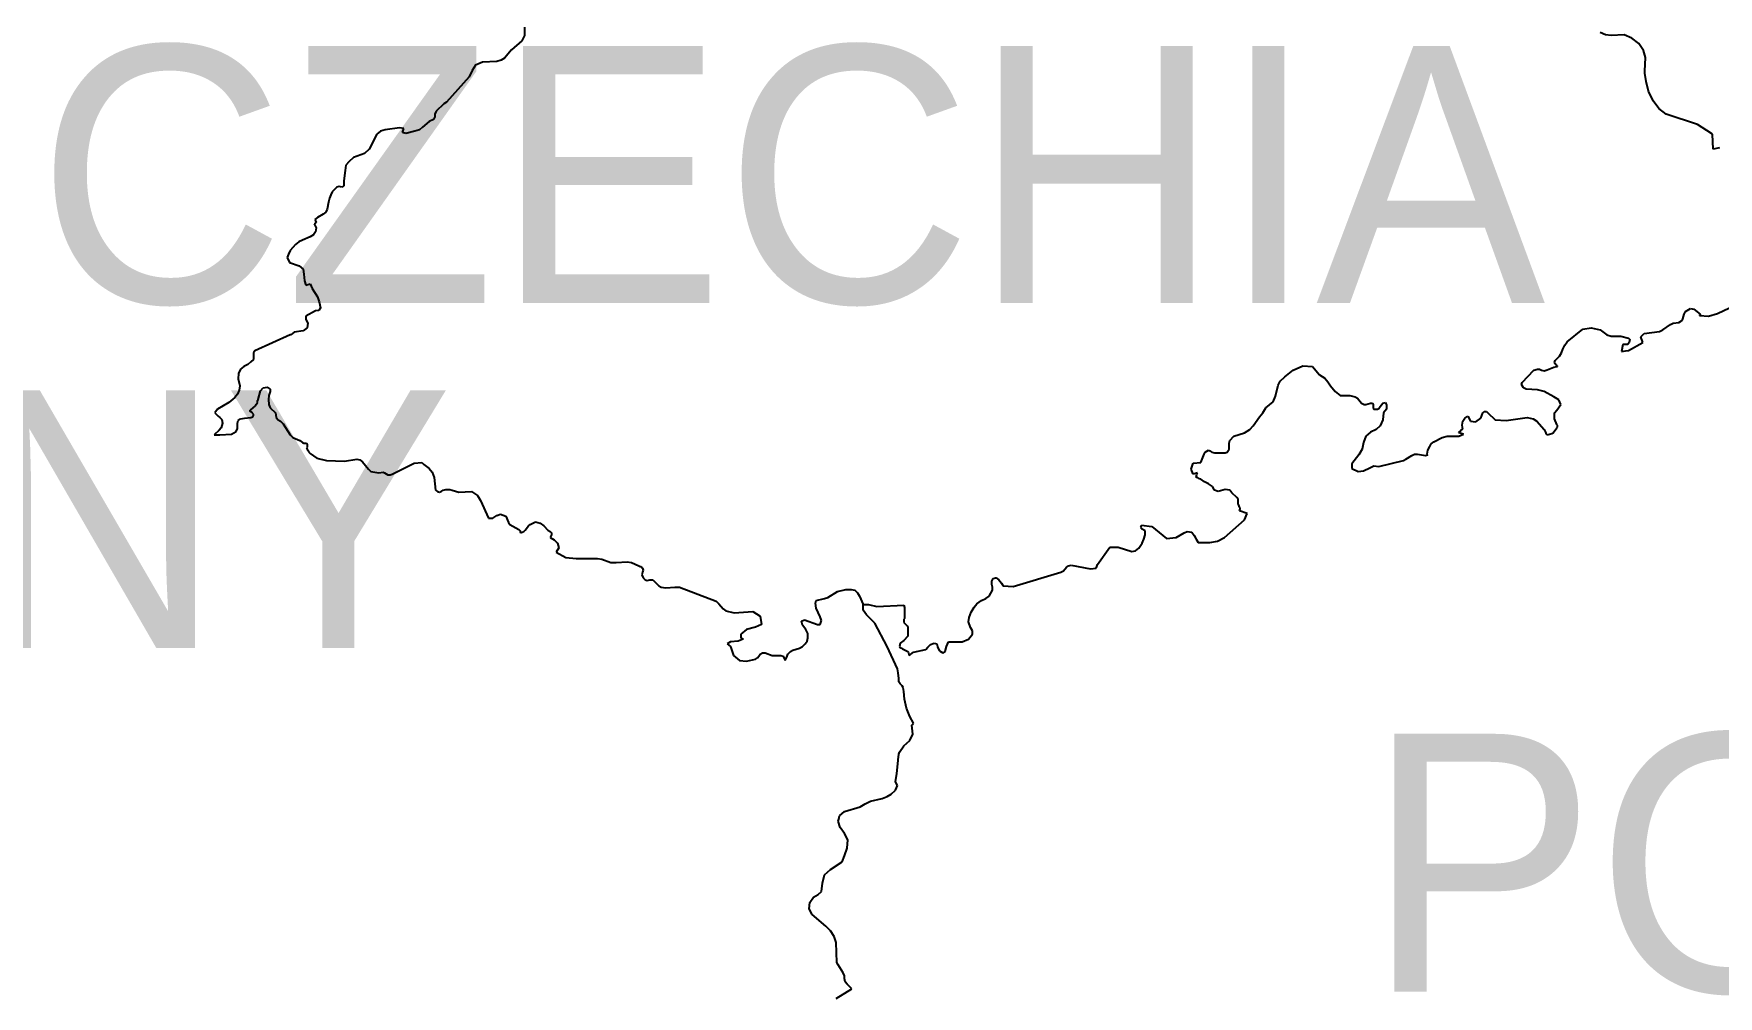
# Model space of a CAD drawing. Header units: metres. Extents: x 0 to 1325, y -1 to 773.
# Drawn here: x 704.15 to 730.26, y 175.09 to 190.02 of the extents above; entities that cross this region are included whole.
import ezdxf
from ezdxf.enums import TextEntityAlignment as Align

# ---------------------------------------------------------------- set-up
doc = ezdxf.new("R2010")
doc.units = ezdxf.units.M

msp = doc.modelspace()

# ---------------------------------------------------------------- linework, layer by layer
at = {"layer": 'SCORE'}
for points in [[(711.76, 190.118), (711.76, 189.988)], [(711.72, 189.908), (711.56, 189.768)], [(711.76, 189.988), (711.72, 189.908)], [(728.51, 189.998), (728.43, 190.038)], [(728.6, 189.988), (728.51, 189.998)], [(728.8, 189.998), (728.6, 189.988)], [(728.92, 189.948), (728.8, 189.998)], [(729.03, 189.868), (728.92, 189.948)], [(729.1, 189.758), (729.03, 189.868)], [(711.11, 189.578), (711, 189.528)], [(711.33, 189.588), (711.11, 189.578)], [(711.4, 189.608), (711.33, 189.588)], [(711.45, 189.638), (711.4, 189.608)], [(711.56, 189.768), (711.45, 189.638)], [(729.13, 189.648), (729.1, 189.758)], [(729.12, 189.438), (729.13, 189.648)], [(710.9, 189.348), (710.55, 188.958)], [(710.95, 189.448), (710.9, 189.348)], [(711, 189.528), (710.95, 189.448)], [(729.12, 189.408), (729.12, 189.438)], [(729.14, 189.278), (729.12, 189.408)], [(729.18, 189.128), (729.14, 189.278)], [(729.25, 188.978), (729.18, 189.128)], [(710.39, 188.818), (710.37, 188.768)], [(710.37, 188.768), (710.37, 188.728)], [(710.51, 188.928), (710.39, 188.818)], [(710.55, 188.958), (710.51, 188.928)], [(729.34, 188.858), (729.25, 188.978)], [(729.45, 188.768), (729.34, 188.858)], [(729.94, 188.608), (729.45, 188.768)], [(709.53, 188.508), (709.47, 188.458)], [(709.6, 188.528), (709.53, 188.508)], [(709.82, 188.558), (709.6, 188.528)], [(709.89, 188.548), (709.82, 188.558)], [(709.87, 188.488), (709.89, 188.548)], [(709.92, 188.468), (709.87, 188.488)], [(710.06, 188.508), (709.92, 188.468)], [(710.13, 188.528), (710.06, 188.508)], [(710.18, 188.568), (710.13, 188.528)], [(710.28, 188.658), (710.18, 188.568)], [(710.35, 188.688), (710.28, 188.658)], [(710.37, 188.728), (710.35, 188.688)], [(730.08, 188.518), (729.94, 188.608)], [(730.17, 188.458), (730.08, 188.518)], [(709.35, 188.228), (709.28, 188.158)], [(709.47, 188.458), (709.35, 188.228)], [(730.18, 188.228), (730.17, 188.458)], [(730.28, 188.248), (730.18, 188.228)], [(708.99, 187.978), (708.98, 187.898)], [(709.04, 188.038), (708.99, 187.978)], [(709.11, 188.098), (709.04, 188.038)], [(709.28, 188.158), (709.11, 188.098)], [(708.98, 187.898), (708.96, 187.738)], [(708.96, 187.738), (708.96, 187.658)], [(708.74, 187.468), (708.72, 187.408)], [(708.76, 187.518), (708.74, 187.468)], [(708.78, 187.568), (708.76, 187.518)], [(708.81, 187.598), (708.78, 187.568)], [(708.85, 187.638), (708.81, 187.598)], [(708.89, 187.648), (708.85, 187.638)], [(708.93, 187.638), (708.89, 187.648)], [(708.96, 187.658), (708.93, 187.638)], [(708.64, 187.218), (708.55, 187.168)], [(708.68, 187.248), (708.64, 187.218)], [(708.7, 187.298), (708.68, 187.248)], [(708.72, 187.408), (708.7, 187.298)], [(708.52, 186.948), (708.49, 186.898)], [(708.51, 187.068), (708.5, 187.068)], [(708.5, 187.068), (708.53, 187.008)], [(708.55, 187.168), (708.51, 187.138)], [(708.51, 187.138), (708.52, 187.118)], [(708.53, 187.088), (708.51, 187.068)], [(708.52, 187.118), (708.53, 187.088)], [(708.53, 187.008), (708.52, 186.948)], [(708.21, 186.748), (708.13, 186.658)], [(708.26, 186.788), (708.21, 186.748)], [(708.32, 186.818), (708.26, 186.788)], [(708.44, 186.868), (708.32, 186.818)], [(708.49, 186.898), (708.44, 186.868)], [(708.1, 186.598), (708.08, 186.548)], [(708.08, 186.548), (708.12, 186.468)], [(708.13, 186.658), (708.1, 186.598)], [(708.12, 186.468), (708.27, 186.418)], [(708.27, 186.418), (708.33, 186.368)], [(708.33, 186.368), (708.34, 186.288)], [(708.34, 186.288), (708.35, 186.188)], [(708.35, 186.188), (708.37, 186.118)], [(708.37, 186.118), (708.44, 186.138)], [(708.44, 186.138), (708.47, 186.068)], [(708.47, 186.068), (708.55, 185.938)], [(708.55, 185.938), (708.58, 185.858)], [(708.52, 185.718), (708.37, 185.638)], [(708.37, 185.638), (708.37, 185.588)], [(708.57, 185.728), (708.52, 185.718)], [(708.6, 185.768), (708.57, 185.728)], [(708.58, 185.858), (708.6, 185.768)], [(729.71, 185.598), (729.73, 185.668)], [(729.73, 185.668), (729.75, 185.708)], [(729.75, 185.708), (729.83, 185.758)], [(729.83, 185.758), (729.88, 185.748)], [(729.88, 185.748), (729.98, 185.668)], [(729.98, 185.658), (729.97, 185.658)], [(729.97, 185.658), (729.97, 185.648)], [(729.97, 185.648), (730.11, 185.638)], [(729.98, 185.668), (729.98, 185.658)], [(730.11, 185.638), (730.25, 185.678)], [(730.25, 185.678), (730.52, 185.808)], [(708.19, 185.388), (708.14, 185.348)], [(708.33, 185.408), (708.19, 185.388)], [(708.39, 185.458), (708.33, 185.408)], [(708.37, 185.588), (708.4, 185.528)], [(708.4, 185.528), (708.39, 185.458)], [(727.92, 185.238), (728.16, 185.438)], [(728.16, 185.438), (728.29, 185.458)], [(728.29, 185.458), (728.43, 185.428)], [(728.43, 185.428), (728.53, 185.348)], [(729.06, 185.318), (729.11, 185.368)], [(729.11, 185.368), (729.35, 185.398)], [(729.35, 185.398), (729.4, 185.428)], [(729.4, 185.428), (729.52, 185.508)], [(729.52, 185.508), (729.56, 185.528)], [(729.56, 185.528), (729.65, 185.538)], [(729.65, 185.538), (729.69, 185.568)], [(729.69, 185.568), (729.71, 185.598)], [(707.58, 185.098), (707.56, 185.068)], [(708.13, 185.348), (707.58, 185.098)], [(708.14, 185.348), (708.13, 185.348)], [(727.83, 185.068), (727.85, 185.128)], [(727.85, 185.128), (727.88, 185.188)], [(727.88, 185.188), (727.92, 185.238)], [(728.53, 185.348), (728.6, 185.328)], [(728.6, 185.328), (728.75, 185.328)], [(728.75, 185.328), (728.87, 185.298)], [(728.78, 185.198), (728.76, 185.088)], [(728.76, 185.088), (728.82, 185.098)], [(728.79, 185.198), (728.78, 185.198)], [(728.82, 185.198), (728.79, 185.198)], [(728.86, 185.198), (728.82, 185.198)], [(728.82, 185.098), (728.87, 185.108)], [(728.88, 185.228), (728.86, 185.198)], [(728.87, 185.298), (728.89, 185.278)], [(728.87, 185.108), (729.09, 185.228)], [(728.89, 185.278), (728.88, 185.228)], [(729.09, 185.228), (729.06, 185.318)], [(707.41, 184.858), (707.36, 184.818)], [(707.47, 184.888), (707.41, 184.858)], [(707.52, 184.928), (707.47, 184.888)], [(707.56, 184.968), (707.52, 184.928)], [(707.56, 185.068), (707.56, 185.018)], [(707.56, 185.018), (707.56, 184.968)], [(723.67, 184.798), (723.82, 184.868)], [(723.82, 184.868), (723.97, 184.858)], [(723.97, 184.858), (724.08, 184.728)], [(727.61, 184.808), (727.71, 184.848)], [(727.71, 184.848), (727.76, 184.858)], [(727.72, 184.918), (727.73, 184.948)], [(727.73, 184.898), (727.72, 184.918)], [(727.73, 184.948), (727.76, 184.978)], [(727.76, 184.868), (727.73, 184.898)], [(727.76, 184.978), (727.8, 185.018)], [(727.77, 184.868), (727.76, 184.868)], [(727.76, 184.858), (727.77, 184.858)], [(727.77, 184.858), (727.77, 184.868)], [(727.8, 185.018), (727.83, 185.068)], [(707.33, 184.748), (707.32, 184.668)], [(707.32, 184.668), (707.35, 184.558)], [(707.36, 184.818), (707.33, 184.748)], [(723.44, 184.568), (723.47, 184.628)], [(723.47, 184.628), (723.54, 184.698)], [(723.54, 184.698), (723.67, 184.798)], [(724.08, 184.728), (724.16, 184.678)], [(724.16, 184.678), (724.21, 184.618)], [(724.21, 184.618), (724.25, 184.558)], [(727.21, 184.578), (727.22, 184.608)], [(727.24, 184.528), (727.21, 184.578)], [(727.22, 184.608), (727.4, 184.798)], [(727.4, 184.798), (727.46, 184.818)], [(727.46, 184.818), (727.49, 184.818)], [(727.49, 184.818), (727.52, 184.798)], [(727.52, 184.798), (727.56, 184.788)], [(727.56, 184.788), (727.61, 184.808)], [(707.27, 184.378), (707.18, 184.298)], [(707.31, 184.428), (707.27, 184.378)], [(707.34, 184.488), (707.31, 184.428)], [(707.35, 184.558), (707.34, 184.488)], [(707.62, 184.328), (707.63, 184.348)], [(707.62, 184.298), (707.62, 184.328)], [(707.63, 184.348), (707.67, 184.478)], [(707.67, 184.478), (707.71, 184.528)], [(707.71, 184.528), (707.77, 184.538)], [(707.77, 184.538), (707.82, 184.508)], [(707.8, 184.408), (707.79, 184.348)], [(707.79, 184.348), (707.8, 184.268)], [(707.82, 184.468), (707.8, 184.408)], [(707.82, 184.508), (707.82, 184.468)], [(723.36, 184.308), (723.4, 184.398)], [(723.4, 184.398), (723.44, 184.568)], [(724.25, 184.558), (724.32, 184.468)], [(724.32, 184.468), (724.4, 184.408)], [(724.4, 184.408), (724.47, 184.408)], [(724.47, 184.408), (724.55, 184.408)], [(724.55, 184.408), (724.59, 184.398)], [(724.59, 184.398), (724.63, 184.388)], [(724.63, 184.388), (724.67, 184.368)], [(724.67, 184.368), (724.73, 184.288)], [(727.28, 184.508), (727.24, 184.528)], [(727.46, 184.498), (727.28, 184.508)], [(727.56, 184.468), (727.46, 184.498)], [(727.71, 184.388), (727.56, 184.468)], [(727.79, 184.338), (727.71, 184.388)], [(727.82, 184.268), (727.79, 184.338)], [(707, 184.198), (706.96, 184.138)], [(706.96, 184.138), (707.01, 184.088)], [(707.18, 184.298), (707, 184.198)], [(707.01, 184.088), (707.04, 184.068)], [(707.04, 184.068), (707.07, 184.038)], [(707.36, 184.048), (707.42, 184.058)], [(707.42, 184.058), (707.52, 184.068)], [(707.51, 184.178), (707.52, 184.188)], [(707.51, 184.168), (707.51, 184.178)], [(707.51, 184.158), (707.51, 184.168)], [(707.52, 184.148), (707.51, 184.158)], [(707.52, 184.188), (707.59, 184.248)], [(707.53, 184.148), (707.52, 184.148)], [(707.52, 184.068), (707.55, 184.078)], [(707.54, 184.148), (707.53, 184.148)], [(707.54, 184.138), (707.54, 184.148)], [(707.56, 184.118), (707.54, 184.138)], [(707.55, 184.078), (707.56, 184.098)], [(707.56, 184.098), (707.56, 184.118)], [(707.59, 184.248), (707.6, 184.268)], [(707.6, 184.268), (707.62, 184.298)], [(707.8, 184.268), (707.82, 184.218)], [(707.82, 184.218), (707.9, 184.138)], [(707.9, 184.138), (707.91, 184.068)], [(707.91, 184.068), (707.94, 184.028)], [(723.05, 183.938), (723.15, 184.078)], [(723.15, 184.078), (723.2, 184.138)], [(723.2, 184.138), (723.25, 184.218)], [(723.25, 184.218), (723.36, 184.308)], [(724.73, 184.288), (724.77, 184.268)], [(724.77, 184.268), (724.8, 184.268)], [(724.8, 184.268), (724.87, 184.288)], [(724.87, 184.288), (724.9, 184.288)], [(724.9, 184.288), (724.91, 184.268)], [(724.91, 184.268), (724.91, 184.208)], [(724.91, 184.208), (724.92, 184.198)], [(724.92, 184.198), (724.98, 184.198)], [(724.98, 184.198), (725, 184.208)], [(725, 184.208), (725.02, 184.238)], [(725.02, 184.238), (725.06, 184.288)], [(725.06, 184.288), (725.1, 184.298)], [(725.07, 184.138), (725.06, 184.028)], [(725.12, 184.198), (725.07, 184.138)], [(725.1, 184.298), (725.12, 184.258)], [(725.12, 184.258), (725.12, 184.198)], [(726.3, 184.008), (726.33, 184.058)], [(726.33, 184.058), (726.38, 184.088)], [(726.38, 184.088), (726.42, 184.008)], [(726.5, 183.998), (726.58, 184.058)], [(726.58, 184.058), (726.61, 184.138)], [(726.61, 184.138), (726.63, 184.158)], [(726.63, 184.158), (726.65, 184.158)], [(726.65, 184.158), (726.67, 184.158)], [(726.67, 184.158), (726.69, 184.138)], [(726.69, 184.138), (726.8, 184.028)], [(726.97, 184.018), (727.3, 184.068)], [(727.3, 184.068), (727.39, 184.048)], [(727.72, 184.138), (727.76, 184.178)], [(727.72, 184.098), (727.72, 184.138)], [(727.72, 184.048), (727.72, 184.098)], [(727.76, 184.178), (727.82, 184.268)], [(707.03, 183.868), (706.95, 183.798)], [(706.95, 183.798), (707.04, 183.798)], [(707.06, 183.908), (707.03, 183.868)], [(707.04, 183.798), (707.22, 183.808)], [(707.08, 183.978), (707.06, 183.908)], [(707.07, 184.038), (707.08, 183.978)], [(707.22, 183.808), (707.29, 183.848)], [(707.29, 183.848), (707.31, 183.898)], [(707.31, 183.978), (707.32, 184.018)], [(707.31, 183.898), (707.31, 183.978)], [(707.32, 184.018), (707.36, 184.048)], [(707.94, 184.028), (707.98, 184.008)], [(707.98, 184.008), (708.02, 183.968)], [(708.02, 183.968), (708.13, 183.798)], [(708.13, 183.798), (708.17, 183.758)], [(722.75, 183.778), (722.92, 183.828)], [(722.92, 183.828), (723, 183.878)], [(723, 183.878), (723.05, 183.938)], [(724.87, 183.838), (724.8, 183.778)], [(724.96, 183.878), (724.87, 183.838)], [(725.02, 183.938), (724.96, 183.878)], [(725.06, 184.028), (725.02, 183.938)], [(726.24, 183.828), (726.25, 183.848)], [(726.31, 183.808), (726.24, 183.828)], [(726.24, 183.778), (726.31, 183.808)], [(726.25, 183.848), (726.27, 183.858)], [(726.27, 183.858), (726.28, 183.878)], [(726.28, 183.878), (726.3, 183.888)], [(726.29, 183.948), (726.3, 184.008)], [(726.3, 183.888), (726.29, 183.948)], [(726.42, 184.008), (726.5, 183.998)], [(726.8, 184.028), (726.97, 184.018)], [(727.39, 184.048), (727.45, 184.008)], [(727.45, 184.008), (727.56, 183.878)], [(727.56, 183.878), (727.58, 183.838)], [(727.58, 183.838), (727.59, 183.808)], [(727.59, 183.808), (727.61, 183.798)], [(727.61, 183.798), (727.68, 183.818)], [(727.68, 183.818), (727.7, 183.828)], [(727.7, 183.828), (727.76, 183.908)], [(727.76, 183.958), (727.72, 184.048)], [(727.77, 183.948), (727.76, 183.958)], [(727.76, 183.908), (727.77, 183.918)], [(727.77, 183.928), (727.77, 183.948)], [(727.77, 183.918), (727.77, 183.928)], [(708.17, 183.758), (708.28, 183.708)], [(708.28, 183.708), (708.32, 183.678)], [(708.32, 183.678), (708.34, 183.668)], [(708.34, 183.668), (708.37, 183.668)], [(708.37, 183.668), (708.38, 183.668)], [(708.38, 183.668), (708.39, 183.648)], [(708.39, 183.608), (708.38, 183.598)], [(708.38, 183.598), (708.39, 183.578)], [(708.39, 183.648), (708.39, 183.628)], [(708.39, 183.628), (708.39, 183.608)], [(708.39, 183.578), (708.4, 183.558)], [(708.4, 183.558), (708.42, 183.528)], [(708.42, 183.528), (708.44, 183.508)], [(722.29, 183.498), (722.31, 183.528)], [(722.31, 183.528), (722.36, 183.558)], [(722.36, 183.558), (722.38, 183.548)], [(722.38, 183.548), (722.41, 183.528)], [(722.41, 183.528), (722.45, 183.518)], [(722.62, 183.518), (722.65, 183.528)], [(722.65, 183.528), (722.68, 183.578)], [(722.68, 183.668), (722.69, 183.708)], [(722.68, 183.618), (722.68, 183.668)], [(722.68, 183.578), (722.68, 183.618)], [(722.69, 183.708), (722.75, 183.778)], [(724.74, 183.578), (724.69, 183.488)], [(724.76, 183.678), (724.74, 183.578)], [(724.8, 183.778), (724.76, 183.678)], [(725.75, 183.498), (725.76, 183.558)], [(725.76, 183.558), (725.79, 183.618)], [(725.79, 183.618), (725.81, 183.658)], [(725.81, 183.658), (725.85, 183.688)], [(725.85, 183.688), (725.98, 183.758)], [(725.98, 183.758), (726.06, 183.778)], [(726.06, 183.778), (726.24, 183.778)], [(708.44, 183.508), (708.54, 183.438)], [(708.54, 183.438), (708.69, 183.398)], [(708.69, 183.398), (708.97, 183.388)], [(708.97, 183.388), (709.16, 183.418)], [(709.16, 183.418), (709.21, 183.408)], [(709.21, 183.408), (709.25, 183.378)], [(709.25, 183.378), (709.34, 183.268)], [(709.34, 183.268), (709.38, 183.228)], [(709.71, 183.188), (710.05, 183.358)], [(710.05, 183.358), (710.17, 183.368)], [(710.17, 183.368), (710.2, 183.338)], [(710.2, 183.338), (710.28, 183.278)], [(710.28, 183.278), (710.33, 183.218)], [(722.09, 183.268), (722.12, 183.358)], [(722.12, 183.188), (722.09, 183.268)], [(722.12, 183.358), (722.24, 183.368)], [(722.24, 183.368), (722.29, 183.498)], [(722.45, 183.518), (722.62, 183.518)], [(724.69, 183.488), (724.58, 183.348)], [(724.58, 183.348), (724.58, 183.278)], [(724.58, 183.278), (724.68, 183.228)], [(724.76, 183.238), (724.86, 183.288)], [(724.86, 183.288), (724.92, 183.318)], [(724.92, 183.318), (725, 183.308)], [(725, 183.308), (725.38, 183.398)], [(725.38, 183.398), (725.42, 183.418)], [(725.42, 183.418), (725.51, 183.478)], [(725.51, 183.478), (725.55, 183.498)], [(725.55, 183.498), (725.6, 183.498)], [(725.6, 183.498), (725.72, 183.478)], [(725.72, 183.478), (725.76, 183.488)], [(725.76, 183.488), (725.75, 183.498)], [(709.38, 183.228), (709.44, 183.218)], [(709.44, 183.218), (709.5, 183.208)], [(709.5, 183.208), (709.57, 183.218)], [(709.57, 183.218), (709.59, 183.208)], [(709.59, 183.208), (709.64, 183.178)], [(709.64, 183.178), (709.68, 183.178)], [(709.68, 183.178), (709.71, 183.188)], [(710.33, 183.218), (710.36, 183.138)], [(710.36, 183.138), (710.38, 182.938)], [(722.19, 183.208), (722.12, 183.188)], [(722.17, 183.138), (722.18, 183.188)], [(722.19, 183.138), (722.17, 183.138)], [(722.18, 183.188), (722.19, 183.208)], [(722.22, 183.118), (722.19, 183.138)], [(722.24, 183.108), (722.22, 183.118)], [(722.3, 183.068), (722.24, 183.108)], [(722.36, 183.038), (722.3, 183.068)], [(722.42, 182.998), (722.36, 183.038)], [(724.68, 183.228), (724.76, 183.238)], [(710.38, 182.938), (710.41, 182.918)], [(710.41, 182.918), (710.44, 182.908)], [(710.44, 182.908), (710.47, 182.918)], [(710.47, 182.918), (710.5, 182.938)], [(710.5, 182.938), (710.54, 182.948)], [(710.54, 182.948), (710.57, 182.948)], [(710.57, 182.948), (710.6, 182.948)], [(710.6, 182.948), (710.64, 182.938)], [(710.64, 182.938), (710.74, 182.908)], [(710.74, 182.908), (710.94, 182.918)], [(710.94, 182.918), (711.03, 182.858)], [(711.03, 182.858), (711.08, 182.778)], [(711.08, 182.778), (711.2, 182.508)], [(722.45, 182.938), (722.42, 182.998)], [(722.51, 182.918), (722.45, 182.938)], [(722.62, 182.948), (722.51, 182.918)], [(722.69, 182.938), (722.62, 182.948)], [(722.72, 182.898), (722.69, 182.938)], [(722.8, 182.828), (722.72, 182.898)], [(722.82, 182.798), (722.8, 182.828)], [(722.82, 182.768), (722.82, 182.798)], [(722.82, 182.728), (722.82, 182.768)], [(711.2, 182.508), (711.27, 182.508)], [(711.27, 182.508), (711.33, 182.548)], [(711.33, 182.548), (711.39, 182.568)], [(711.39, 182.568), (711.47, 182.538)], [(711.47, 182.538), (711.51, 182.438)], [(722.83, 182.708), (722.82, 182.728)], [(722.84, 182.678), (722.83, 182.708)], [(722.85, 182.668), (722.84, 182.678)], [(722.84, 182.618), (722.85, 182.648)], [(722.96, 182.578), (722.84, 182.618)], [(722.85, 182.648), (722.85, 182.668)], [(722.92, 182.478), (722.96, 182.578)], [(711.51, 182.438), (711.53, 182.408)], [(711.53, 182.408), (711.67, 182.328)], [(711.67, 182.328), (711.69, 182.308)], [(711.69, 182.308), (711.69, 182.288)], [(711.69, 182.288), (711.7, 182.278)], [(711.7, 182.278), (711.75, 182.298)], [(711.75, 182.298), (711.77, 182.318)], [(711.77, 182.318), (711.82, 182.388)], [(711.82, 182.388), (711.85, 182.408)], [(711.85, 182.408), (711.93, 182.448)], [(711.93, 182.448), (712, 182.428)], [(712, 182.428), (712.06, 182.388)], [(712.06, 182.388), (712.12, 182.318)], [(712.12, 182.318), (712.16, 182.298)], [(712.16, 182.298), (712.18, 182.278)], [(712.18, 182.248), (712.16, 182.208)], [(712.18, 182.278), (712.18, 182.248)], [(721.31, 182.368), (721.32, 182.388)], [(721.32, 182.358), (721.31, 182.368)], [(721.32, 182.388), (721.32, 182.398)], [(721.32, 182.398), (721.48, 182.378)], [(721.32, 182.338), (721.32, 182.358)], [(721.38, 182.308), (721.32, 182.338)], [(721.36, 182.178), (721.38, 182.248)], [(721.38, 182.248), (721.38, 182.308)], [(721.48, 182.378), (721.71, 182.188)], [(721.86, 182.208), (721.98, 182.278)], [(721.98, 182.278), (722.03, 182.298)], [(722.03, 182.298), (722.1, 182.288)], [(722.1, 182.288), (722.14, 182.238)], [(722.14, 182.238), (722.17, 182.178)], [(722.61, 182.208), (722.92, 182.478)], [(712.16, 182.208), (712.22, 182.168)], [(712.22, 182.168), (712.27, 182.118)], [(712.29, 182.048), (712.25, 181.978)], [(712.25, 181.978), (712.4, 181.898)], [(712.27, 182.118), (712.29, 182.048)], [(720.64, 181.788), (720.83, 182.058)], [(720.83, 182.058), (720.85, 182.058)], [(720.85, 182.058), (720.96, 182.058)], [(720.96, 182.058), (721.17, 181.988)], [(721.17, 181.988), (721.23, 181.998)], [(721.23, 181.998), (721.28, 182.038)], [(721.28, 182.038), (721.33, 182.118)], [(721.33, 182.118), (721.36, 182.178)], [(721.71, 182.188), (721.86, 182.208)], [(722.17, 182.178), (722.2, 182.128)], [(722.2, 182.128), (722.24, 182.128)], [(722.24, 182.128), (722.38, 182.128)], [(722.38, 182.128), (722.5, 182.148)], [(722.5, 182.148), (722.61, 182.208)], [(712.4, 181.898), (712.56, 181.878)], [(712.56, 181.878), (712.89, 181.878)], [(712.89, 181.878), (712.96, 181.868)], [(712.96, 181.868), (713.1, 181.818)], [(713.1, 181.818), (713.18, 181.818)], [(713.18, 181.818), (713.35, 181.828)], [(713.35, 181.828), (713.42, 181.818)], [(713.42, 181.818), (713.53, 181.768)], [(713.53, 181.768), (713.55, 181.758)], [(713.55, 181.758), (713.57, 181.758)], [(713.57, 181.758), (713.59, 181.728)], [(713.59, 181.728), (713.6, 181.698)], [(720.11, 181.688), (720.16, 181.748)], [(720.16, 181.748), (720.19, 181.768)], [(720.19, 181.768), (720.23, 181.778)], [(720.23, 181.778), (720.53, 181.718)], [(720.53, 181.718), (720.62, 181.728)], [(720.62, 181.728), (720.63, 181.758)], [(720.63, 181.758), (720.64, 181.788)], [(713.59, 181.668), (713.58, 181.628)], [(713.58, 181.628), (713.6, 181.578)], [(713.6, 181.698), (713.59, 181.668)], [(713.6, 181.578), (713.63, 181.548)], [(713.63, 181.548), (713.66, 181.538)], [(713.66, 181.538), (713.7, 181.548)], [(713.7, 181.548), (713.75, 181.548)], [(713.75, 181.548), (713.78, 181.518)], [(713.78, 181.518), (713.84, 181.458)], [(713.84, 181.458), (713.88, 181.438)], [(719, 181.528), (719.02, 181.568)], [(719, 181.478), (719, 181.528)], [(719.01, 181.438), (719, 181.478)], [(719.02, 181.568), (719.06, 181.578)], [(719.06, 181.578), (719.07, 181.578)], [(719.07, 181.578), (719.11, 181.548)], [(719.11, 181.548), (719.15, 181.498)], [(719.15, 181.498), (719.18, 181.458)], [(719.18, 181.458), (719.33, 181.448)], [(719.33, 181.448), (720.07, 181.668)], [(720.07, 181.668), (720.11, 181.688)], [(713.88, 181.438), (713.95, 181.428)], [(713.95, 181.428), (714.09, 181.438)], [(714.09, 181.438), (714.16, 181.438)], [(714.16, 181.438), (714.73, 181.218)], [(714.73, 181.218), (714.77, 181.178)], [(714.77, 181.178), (714.84, 181.098)], [(716.27, 181.188), (716.28, 181.228)], [(716.28, 181.108), (716.27, 181.188)], [(716.28, 181.228), (716.41, 181.258)], [(716.41, 181.258), (716.46, 181.278)], [(716.46, 181.278), (716.61, 181.368)], [(716.61, 181.368), (716.74, 181.398)], [(716.74, 181.398), (716.82, 181.398)], [(716.82, 181.398), (716.88, 181.388)], [(716.88, 181.388), (716.92, 181.348)], [(716.92, 181.348), (716.95, 181.298)], [(716.95, 181.298), (717.01, 181.168)], [(718.73, 181.128), (718.77, 181.178)], [(718.77, 181.178), (718.84, 181.228)], [(718.84, 181.228), (718.91, 181.258)], [(718.91, 181.258), (718.96, 181.298)], [(718.96, 181.298), (719.01, 181.388)], [(719.01, 181.388), (719.01, 181.438)], [(714.84, 181.098), (714.88, 181.068)], [(714.88, 181.068), (715.01, 181.038)], [(715.01, 181.038), (715.3, 181.058)], [(715.3, 181.058), (715.41, 180.988)], [(715.41, 180.988), (715.43, 180.858)], [(716.05, 180.908), (716.1, 180.928)], [(716.1, 180.928), (716.3, 180.858)], [(716.34, 180.978), (716.28, 181.108)], [(716.36, 180.918), (716.34, 180.978)], [(716.34, 180.858), (716.36, 180.918)], [(717.01, 181.168), (717.09, 181.168)], [(717.01, 181.078), (717.01, 181.168)], [(717.06, 181.008), (717.01, 181.078)], [(717.19, 180.878), (717.06, 181.008)], [(717.09, 181.168), (717.22, 181.138)], [(717.22, 181.138), (717.64, 181.158)], [(717.64, 181.158), (717.65, 181.118)], [(717.65, 180.948), (717.64, 180.938)], [(717.64, 180.938), (717.64, 180.918)], [(717.64, 180.918), (717.64, 180.888)], [(717.65, 181.118), (717.65, 180.948)], [(718.64, 180.898), (718.65, 180.968)], [(718.65, 180.968), (718.68, 181.048)], [(718.68, 181.048), (718.73, 181.128)], [(715.2, 180.778), (715.11, 180.708)], [(715.11, 180.708), (715.11, 180.648)], [(715.34, 180.818), (715.2, 180.778)], [(715.43, 180.858), (715.34, 180.818)], [(716.07, 180.848), (716.05, 180.908)], [(716.12, 180.778), (716.07, 180.848)], [(716.15, 180.718), (716.12, 180.778)], [(716.15, 180.648), (716.15, 180.718)], [(716.3, 180.858), (716.34, 180.858)], [(717.38, 180.518), (717.19, 180.878)], [(717.64, 180.888), (717.65, 180.878)], [(717.7, 180.678), (717.64, 180.608)], [(717.65, 180.878), (717.69, 180.838)], [(717.69, 180.838), (717.7, 180.818)], [(717.7, 180.818), (717.7, 180.678)], [(718.67, 180.808), (718.64, 180.898)], [(718.64, 180.628), (718.7, 180.708)], [(718.7, 180.758), (718.67, 180.808)], [(718.7, 180.708), (718.7, 180.758)], [(714.95, 180.588), (714.9, 180.558)], [(714.9, 180.558), (714.95, 180.518)], [(715.07, 180.598), (714.95, 180.588)], [(714.95, 180.518), (715, 180.378)], [(715.15, 180.628), (715.07, 180.598)], [(715.11, 180.648), (715.14, 180.638)], [(715.14, 180.638), (715.15, 180.628)], [(715.39, 180.368), (715.41, 180.398)], [(715.41, 180.398), (715.45, 180.418)], [(715.45, 180.418), (715.49, 180.418)], [(715.49, 180.418), (715.6, 180.378)], [(715.83, 180.368), (715.84, 180.398)], [(715.84, 180.398), (715.88, 180.438)], [(715.88, 180.438), (715.92, 180.458)], [(715.92, 180.458), (716.02, 180.488)], [(716.02, 180.488), (716.07, 180.518)], [(716.07, 180.518), (716.11, 180.558)], [(716.11, 180.558), (716.14, 180.598)], [(716.14, 180.598), (716.15, 180.648)], [(717.54, 180.168), (717.38, 180.518)], [(717.58, 180.568), (717.57, 180.518)], [(717.57, 180.518), (717.58, 180.498)], [(717.64, 180.608), (717.58, 180.568)], [(717.58, 180.498), (717.6, 180.488)], [(717.6, 180.488), (717.62, 180.478)], [(717.62, 180.478), (717.64, 180.468)], [(717.64, 180.468), (717.7, 180.438)], [(717.7, 180.438), (717.71, 180.418)], [(717.71, 180.418), (717.72, 180.378)], [(717.72, 180.378), (717.79, 180.428)], [(717.79, 180.428), (717.98, 180.468)], [(717.98, 180.468), (718.01, 180.508)], [(718.01, 180.508), (718.05, 180.548)], [(718.05, 180.548), (718.11, 180.568)], [(718.11, 180.568), (718.15, 180.558)], [(718.15, 180.558), (718.16, 180.518)], [(718.16, 180.518), (718.16, 180.508)], [(718.16, 180.508), (718.19, 180.448)], [(718.19, 180.448), (718.24, 180.418)], [(718.24, 180.418), (718.28, 180.438)], [(718.28, 180.438), (718.3, 180.518)], [(718.3, 180.518), (718.33, 180.588)], [(718.33, 180.588), (718.54, 180.588)], [(718.54, 180.588), (718.64, 180.628)], [(715, 180.378), (715.09, 180.298)], [(715.09, 180.298), (715.2, 180.288)], [(715.2, 180.288), (715.34, 180.318)], [(715.34, 180.318), (715.37, 180.338)], [(715.37, 180.338), (715.39, 180.368)], [(715.6, 180.378), (715.73, 180.378)], [(715.73, 180.378), (715.77, 180.368)], [(715.77, 180.368), (715.8, 180.298)], [(715.8, 180.298), (715.82, 180.338)], [(715.82, 180.338), (715.83, 180.368)], [(717.55, 180.108), (717.54, 180.168)], [(717.56, 180.018), (717.55, 180.108)], [(717.56, 179.968), (717.56, 180.018)], [(717.58, 179.938), (717.56, 179.968)], [(717.61, 179.908), (717.58, 179.938)], [(717.63, 179.878), (717.61, 179.908)], [(717.64, 179.818), (717.63, 179.878)], [(717.65, 179.698), (717.64, 179.818)], [(717.68, 179.558), (717.65, 179.698)], [(717.73, 179.428), (717.68, 179.558)], [(717.79, 179.328), (717.73, 179.428)], [(717.73, 179.058), (717.78, 179.158)], [(717.76, 179.298), (717.77, 179.308)], [(717.78, 179.158), (717.76, 179.298)], [(717.77, 179.308), (717.79, 179.328)], [(717.55, 178.758), (717.56, 178.848)], [(717.56, 178.848), (717.57, 178.878)], [(717.57, 178.878), (717.64, 178.978)], [(717.64, 178.978), (717.73, 179.058)], [(717.53, 178.548), (717.55, 178.748)], [(717.55, 178.748), (717.55, 178.758)], [(717.51, 178.418), (717.53, 178.548)], [(717.54, 178.358), (717.51, 178.418)], [(717.51, 178.288), (717.54, 178.358)], [(716.96, 178.028), (717.04, 178.078)], [(717.04, 178.078), (717.12, 178.118)], [(717.12, 178.118), (717.3, 178.158)], [(717.3, 178.158), (717.38, 178.188)], [(717.38, 178.188), (717.44, 178.228)], [(717.44, 178.228), (717.51, 178.288)], [(716.62, 177.808), (716.63, 177.838)], [(716.65, 177.708), (716.62, 177.808)], [(716.63, 177.838), (716.64, 177.888)], [(716.64, 177.888), (716.72, 177.958)], [(716.72, 177.958), (716.96, 178.028)], [(716.72, 177.618), (716.65, 177.708)], [(716.77, 177.518), (716.72, 177.618)], [(716.68, 177.178), (716.72, 177.268)], [(716.72, 177.268), (716.76, 177.388)], [(716.76, 177.388), (716.77, 177.518)], [(716.41, 176.978), (716.5, 177.058)], [(716.5, 177.058), (716.68, 177.178)], [(716.36, 176.718), (716.38, 176.848)], [(716.38, 176.848), (716.41, 176.978)], [(716.17, 176.448), (716.18, 176.548)], [(716.18, 176.548), (716.24, 176.628)], [(716.24, 176.628), (716.31, 176.668)], [(716.31, 176.668), (716.36, 176.718)], [(716.22, 176.358), (716.17, 176.448)], [(716.43, 176.178), (716.22, 176.358)], [(716.5, 176.108), (716.43, 176.178)], [(716.56, 176.018), (716.5, 176.108)], [(716.59, 175.928), (716.56, 176.018)], [(716.6, 175.618), (716.59, 175.928)], [(716.62, 175.578), (716.6, 175.618)], [(716.7, 175.458), (716.62, 175.578)], [(716.72, 175.408), (716.7, 175.458)], [(716.59, 175.058), (716.83, 175.208)], [(716.72, 175.368), (716.72, 175.408)], [(716.73, 175.318), (716.72, 175.368)], [(716.76, 175.278), (716.73, 175.318)], [(716.83, 175.208), (716.76, 175.278)]]:
    msp.add_lwpolyline(points, dxfattribs=at)

# ---------------------------------------------------------------- texts
at = {"layer": 'ENGRAVE'}
for s, height, p in [('CZECHIA', 3.983, (715.891, 185.844)), ('GERMANY', 4, (697.137, 180.49)), ('POLAND', 4, (735.801, 175.162))]:
    msp.add_text(s, height=height, dxfattribs=at).set_placement(p, align=Align.CENTER)

doc.saveas('drawing.dxf')
